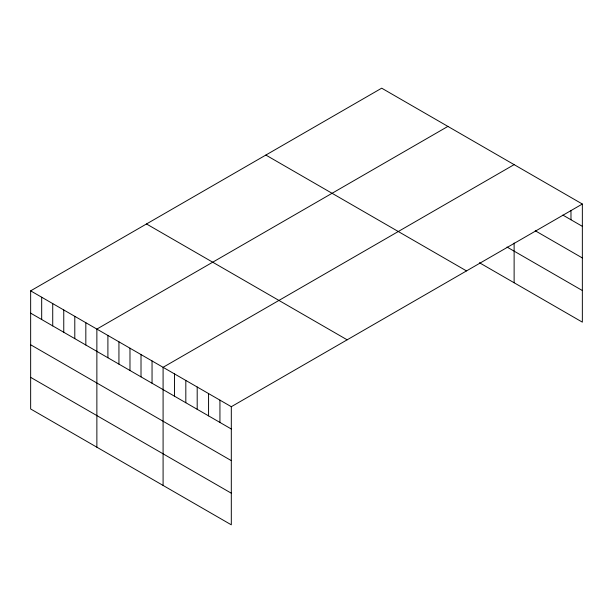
<?xml version="1.0" encoding="UTF-8"?>
<svg xmlns="http://www.w3.org/2000/svg" width="613" height="613" viewBox="0 0 613 613"><rect width="100%" height="100%" fill="white"/><g stroke="black" fill="none" stroke-linecap="round" stroke-linejoin="round"><path stroke-width="0.92" d="M582.35 204.029L231.308 406.703L231.308 524.82L30.65 408.971L30.65 290.853L381.692 88.18L582.35 204.029L582.35 322.147L479.443 262.739M447.911 126.408L96.869 329.081L96.869 447.206M514.123 164.636L163.089 367.31L163.089 485.435M562.857 215.079L582.35 226.335M535.241 230.756L582.35 257.95M507.028 247.047L582.35 290.531M265.85 155.058L466.508 270.908M146.492 223.967L347.15 339.817M30.65 290.853L231.308 406.703M30.65 313.151L231.308 429M30.65 344.774L231.308 460.624M30.65 377.355L231.308 493.204M570.979 210.474L570.979 219.768M514.123 243.001L514.123 282.762M219.937 400.136L219.937 422.441M208.566 393.569L208.566 415.875M197.194 387.002L197.194 409.308M185.823 380.443L185.823 402.741M174.46 373.876L174.46 396.182M152.047 360.942L152.047 383.24M141.013 354.567L141.013 376.872M129.979 348.192L129.979 370.497M118.937 341.824L118.937 364.13M107.903 335.449L107.903 357.754M85.828 322.706L85.828 345.012M74.794 316.339L74.794 338.644M63.76 309.963L63.76 332.269M52.726 303.596L52.726 325.894M41.684 297.221L41.684 319.526"/></g></svg>
